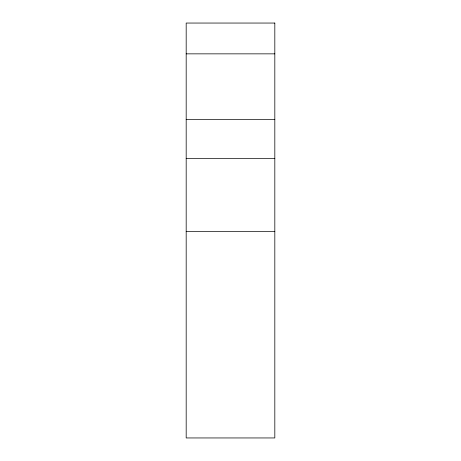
<?xml version="1.0" encoding="UTF-8"?>
<svg xmlns="http://www.w3.org/2000/svg" width="461" height="461" viewBox="0 0 461 461"><rect width="100%" height="100%" fill="white"/><g stroke="black" fill="none" stroke-linecap="round" stroke-linejoin="round"><path stroke-width="0.69" d="M186.181 53.851L274.819 53.851M186.181 119.359L274.819 119.359M186.181 158.555L274.819 158.555M186.181 231.434L274.819 231.434M274.819 23.05L186.181 23.05L186.181 437.95L274.819 437.95L274.819 23.05"/></g></svg>
